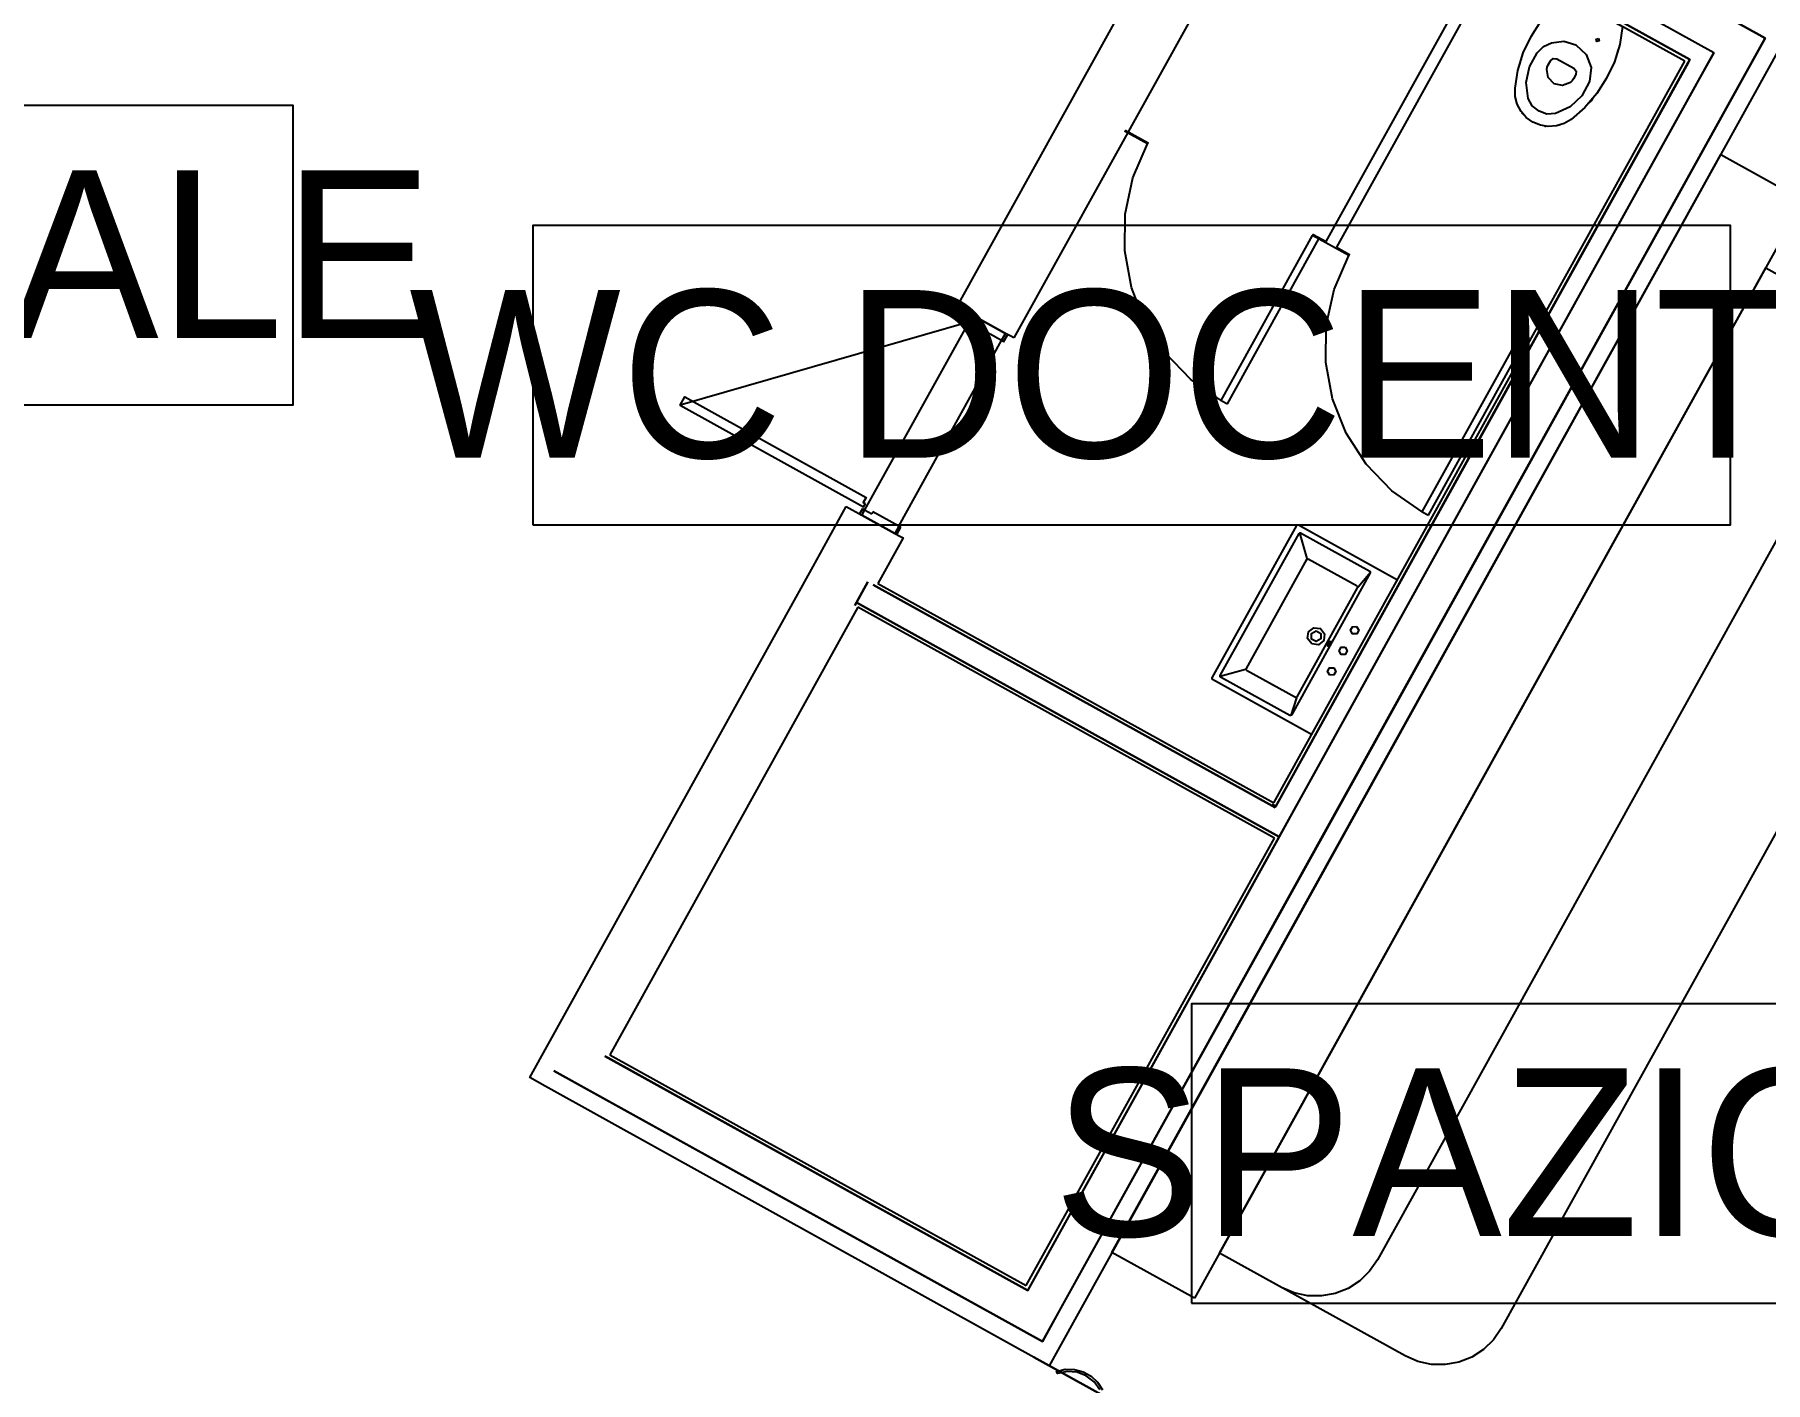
# Model space of a CAD drawing. Header units: metres. Extents: x 3.2 to 22.3, y 0.7 to 22.8.
# Drawn here: x 6.968 to 9.859, y 7.118 to 9.369 of the extents above; entities that cross this region are included whole.
import ezdxf

# ---------------------------------------------------------------- set-up
doc = ezdxf.new("R2010")
doc.units = ezdxf.units.M
for name, color, linetype in [('ARREDI', 9, 'Continuous'), ('PARETI_STRUTTURE', 7, 'Continuous'), ('WAYFINDING_RIQUADRI', 7, 'Continuous'), ('WAYFINDING_TESTI', 7, 'Continuous')]:
    doc.layers.add(name, color=color, linetype=linetype)

msp = doc.modelspace()

# ---------------------------------------------------------------- linework, layer by layer
at = {"layer": 'ARREDI'}
for points in [[(9.534, 9.227), (9.5224, 9.2201), (9.5095, 9.2161), (9.496, 9.2151), (9.4827, 9.2171), (9.4701, 9.2222), (9.4592, 9.2301), (9.4504, 9.2404), (9.4441, 9.2523), (9.4408, 9.2654), (9.4404, 9.2789), (9.4453, 9.3089), (9.4542, 9.338), (9.4671, 9.3656), (9.4836, 9.3911), (9.5036, 9.4141), (9.5265, 9.4341), (9.62, 9.3822), (9.6152, 9.3522), (9.6063, 9.3231), (9.5934, 9.2956), (9.5768, 9.2701), (9.5569, 9.2471)], [(9.5801, 9.3623), (9.5812, 9.3582), (9.5771, 9.357), (9.5759, 9.3611)], [(8.905, 7.2579), (8.7672, 7.3342), (9.7839, 9.1683), (9.9217, 9.0919)], [(9.9624, 8.9217), (9.9814, 8.9085), (9.9975, 8.8919), (10.0101, 8.8724), (10.0186, 8.8509), (10.0228, 8.8281), (10.0225, 8.805), (10.0176, 8.7823), (10.0084, 8.7611), (9.2108, 7.3222), (9.1976, 7.3032), (9.181, 7.2871), (9.1616, 7.2745), (9.14, 7.2659), (9.1172, 7.2618), (9.0941, 7.2621), (9.0715, 7.267), (9.0502, 7.2762), (8.9469, 7.3335), (9.8591, 8.9789)], [(9.1012, 8.3508), (9.0941, 8.3597), (9.0954, 8.3709), (9.1043, 8.3779), (9.1155, 8.3766), (9.1225, 8.3678), (9.1212, 8.3566), (9.1124, 8.3495)], [(9.1082, 8.3728), (9.1161, 8.3684), (9.1163, 8.3593), (9.1085, 8.3547), (9.1006, 8.3591), (9.1004, 8.3681)], [(9.1325, 8.356), (9.1311, 8.3511), (9.1277, 8.3474), (9.1291, 8.3522)], [(9.1758, 8.3799), (9.1794, 8.374), (9.176, 8.3679), (9.1691, 8.3678), (9.1656, 8.3737), (9.1689, 8.3797)], [(9.1567, 8.3454), (9.1603, 8.3395), (9.1569, 8.3335), (9.15, 8.3334), (9.1465, 8.3393), (9.1498, 8.3453)], [(9.1309, 8.2989), (9.1274, 8.3048), (9.1307, 8.3109), (9.1376, 8.311), (9.1412, 8.3051), (9.1378, 8.2991)]]:
    msp.add_lwpolyline(points, close=True, dxfattribs=at)
for points in [[(9.4622, 9.262), (9.4592, 9.2887), (9.4645, 9.315), (9.4776, 9.3384)], [(9.4776, 9.3384), (9.4882, 9.3485), (9.5012, 9.3551)], [(9.5012, 9.3551), (9.5219, 9.3575), (9.5418, 9.3514)], [(9.5418, 9.3514), (9.5592, 9.3355), (9.5674, 9.3135), (9.5648, 9.2901)], [(9.6122, 9.3425), (9.6112, 9.3375), (9.6092, 9.3328)], [(9.4483, 9.3186), (9.4493, 9.3236), (9.4512, 9.3283)], [(9.4934, 9.3106), (9.4942, 9.3144), (9.4957, 9.3179)], [(9.5329, 9.2887), (9.5197, 9.2835), (9.5058, 9.2865), (9.4959, 9.2967), (9.4934, 9.3106)], [(9.4957, 9.3179), (9.4996, 9.325)], [(9.4996, 9.325), (9.5043, 9.3288), (9.5103, 9.3281)], [(9.5103, 9.3281), (9.5387, 9.3124)], [(9.5387, 9.3124), (9.5424, 9.3076), (9.5417, 9.3017)], [(9.5648, 9.2901), (9.5519, 9.2665), (9.5323, 9.2481), (9.5081, 9.2366)], [(9.5378, 9.2946), (9.5356, 9.2914), (9.5329, 9.2887)], [(9.5417, 9.3017), (9.5378, 9.2946)], [(9.4434, 9.2553), (9.4427, 9.2566), (9.4425, 9.2588)], [(9.4806, 9.241), (9.469, 9.2494), (9.4622, 9.262)], [(9.5702, 9.2624), (9.5673, 9.2582), (9.5636, 9.2547)], [(9.4548, 9.2353), (9.4531, 9.2367), (9.4524, 9.2381)], [(9.5081, 9.2366), (9.4938, 9.2356), (9.4806, 9.241)], [(9.493, 9.2155), (9.4915, 9.2154), (9.4894, 9.2161)], [(9.5159, 9.2181), (9.5139, 9.2171), (9.5124, 9.217)], [(10.169, 8.8071), (10.188, 8.794), (10.2042, 8.7773), (10.2167, 8.7579), (10.2253, 8.7364), (10.2294, 8.7136), (10.2291, 8.6904), (10.2242, 8.6678), (10.215, 8.6465), (9.4174, 7.2077), (9.4042, 7.1886), (9.3876, 7.1725), (9.3682, 7.1599), (9.3467, 7.1514), (9.3239, 7.1472), (9.3007, 7.1476), (9.2781, 7.1525), (9.2568, 7.1616), (8.9469, 7.3335)], [(8.9347, 8.2941), (9.0759, 8.5489)], [(8.948, 8.2979), (9.0798, 8.5355)], [(9.0759, 8.5489), (9.0771, 8.5498), (9.0786, 8.5497)], [(9.0786, 8.5497), (9.2439, 8.458)], [(9.0798, 8.5355), (9.0809, 8.5365), (9.0824, 8.5363)], [(9.0933, 8.4934), (9.0809, 8.5365)], [(9.0824, 8.5363), (9.1978, 8.4723)], [(9.0923, 8.4917), (8.9915, 8.3097)], [(9.1986, 8.4697), (9.0669, 8.2321)], [(9.0923, 8.4917), (9.0935, 8.4927), (9.095, 8.4925)], [(9.1767, 8.4472), (9.095, 8.4925)], [(9.1784, 8.4463), (9.1988, 8.4705)], [(9.1978, 8.4724), (9.1987, 8.4712), (9.1986, 8.4697)], [(9.0765, 8.2626), (9.1774, 8.4445)], [(9.1767, 8.4472), (9.1776, 8.446), (9.1774, 8.4445)], [(8.9905, 8.308), (8.9479, 8.2964)], [(8.9488, 8.2952), (8.9479, 8.2964), (8.948, 8.2979)], [(8.9922, 8.307), (8.9913, 8.3082), (8.9915, 8.3097)], [(8.9922, 8.307), (9.0739, 8.2618)], [(8.9354, 8.2914), (8.9345, 8.2926), (8.9347, 8.2941)], [(9.1007, 8.1998), (8.9354, 8.2914)], [(9.0642, 8.2313), (8.9488, 8.2952)], [(9.0756, 8.2608), (9.0662, 8.2314)], [(9.0765, 8.2626), (9.0754, 8.2616), (9.0739, 8.2618)], [(9.0669, 8.2321), (9.0657, 8.2311), (9.0642, 8.2313)], [(8.747, 7.1051), (8.7374, 7.1185), (8.7244, 7.1286), (8.709, 7.1345), (8.6926, 7.1358), (8.6765, 7.1323), (8.6747, 7.1358), (8.6893, 7.1394), (8.7045, 7.1393), (8.7191, 7.1354), (8.7323, 7.1281), (8.7433, 7.1177), (8.7514, 7.105)]]:
    msp.add_lwpolyline(points, dxfattribs=at)
at = {"layer": 'PARETI_STRUTTURE'}
for points in [[(8.5345, 8.9001), (8.5087, 8.9144), (9.0304, 9.8554)], [(9.0113, 9.7602), (9.0419, 9.8153), (9.858, 9.3628), (9.8275, 9.3077)], [(9.858, 9.3628), (9.0419, 9.8153)], [(9.0541, 8.0426), (9.7724, 9.3383), (9.0664, 9.7296), (9.0521, 9.7038)], [(9.7724, 9.3383), (9.0664, 9.7296)], [(9.063, 9.691), (8.6034, 8.8619)], [(9.7242, 9.3245), (9.063, 9.691)], [(9.0659, 9.6962), (9.7322, 9.3268), (9.7294, 9.3216)], [(9.1249, 9.023), (9.3965, 9.5129)], [(9.4137, 9.5034), (9.1421, 9.0135)], [(9.7322, 9.3268), (9.4137, 9.5034)], [(9.1169, 8.0258), (9.858, 9.3628)], [(9.8838, 9.3485), (9.1427, 8.0115)], [(9.7724, 9.3383), (9.7581, 9.3125)], [(9.7294, 9.3216), (9.0412, 8.0802), (9.036, 8.083)], [(9.0374, 8.0856), (9.7242, 9.3245)], [(9.7581, 9.3125), (9.0656, 8.0633)], [(9.8275, 9.3077), (9.1092, 8.012)], [(9.4607, 8.8369), (9.7322, 9.3268)], [(8.7892, 9.2092), (8.8279, 9.1877), (8.8269, 9.186), (8.7882, 9.2074)], [(8.9497, 8.7577), (8.8989, 8.7928), (8.8559, 8.8372), (8.8224, 8.889), (8.7997, 8.9464), (8.7885, 9.0072), (8.7895, 9.0689), (8.8024, 9.1293), (8.8269, 9.186)], [(8.9497, 8.7577), (9.1024, 9.0332)], [(8.96, 8.752), (9.1128, 9.0275)], [(9.1024, 9.0332), (9.1034, 9.035), (9.1249, 9.023)], [(9.1421, 9.0135), (9.1637, 9.0016), (9.1627, 8.9998), (9.1024, 9.0332)], [(9.2855, 8.5716), (9.2347, 8.6067), (9.1917, 8.651), (9.1582, 8.7029), (9.1354, 8.7603), (9.1243, 8.821), (9.1252, 8.8828), (9.1382, 8.9431), (9.1627, 8.9998)], [(8.5279, 8.8881), (8.0461, 8.7499), (8.0538, 8.7637), (8.3568, 8.5957), (8.352, 8.5871), (8.3555, 8.5852)], [(8.5298, 8.8915), (8.3541, 8.5747)], [(8.5311, 8.902), (8.5263, 8.8934)], [(8.5263, 8.8934), (8.5298, 8.8915), (8.5346, 8.9001)], [(8.5298, 8.8915), (8.5345, 8.9001), (8.5896, 8.8696)], [(8.5298, 8.8915), (8.5418, 8.8848)], [(8.5896, 8.8696), (8.5345, 8.9001)], [(8.5418, 8.8848), (8.5399, 8.8814)], [(8.5896, 8.8696), (8.583, 8.8575), (8.5399, 8.8814)], [(8.4112, 8.5476), (8.583, 8.8575)], [(8.583, 8.8575), (8.5896, 8.8696)], [(8.583, 8.8575), (8.5864, 8.8556)], [(8.5864, 8.8556), (8.5931, 8.8677)], [(8.5983, 8.8648), (8.5896, 8.8696)], [(8.6034, 8.8619), (8.5983, 8.8648)], [(9.2855, 8.5716), (9.4382, 8.8471)], [(9.4382, 8.8471), (9.4392, 8.8488), (9.4607, 8.8369)], [(9.4597, 8.8352), (9.4382, 8.8471)], [(9.0398, 8.0776), (9.4597, 8.8352)], [(9.2958, 8.5659), (9.4485, 8.8414)], [(8.0461, 8.7499), (8.3526, 8.58), (8.3555, 8.5852)], [(8.9497, 8.7577), (8.9601, 8.752)], [(8.2682, 8.4805), (8.3235, 8.5804)], [(8.3235, 8.5804), (8.3494, 8.5661)], [(8.3507, 8.5766), (8.3459, 8.568)], [(8.3494, 8.5661), (8.3541, 8.5747), (8.3662, 8.568)], [(8.3542, 8.5747), (8.3494, 8.5661)], [(8.4112, 8.5476), (8.4045, 8.5355), (8.3494, 8.5661)], [(8.3494, 8.5661), (8.4045, 8.5355)], [(8.3541, 8.5747), (8.3507, 8.5766)], [(8.3681, 8.5714), (8.3662, 8.568)], [(8.4112, 8.5476), (8.3681, 8.5714)], [(9.2855, 8.5716), (9.2958, 8.5659)], [(8.4131, 8.5308), (8.4183, 8.5279), (8.3763, 8.4521)], [(8.4146, 8.5457), (8.4112, 8.5476), (8.4045, 8.5355)], [(8.4045, 8.5355), (8.4131, 8.5308)], [(8.4079, 8.5336), (8.4146, 8.5457)], [(7.8206, 7.6122), (7.7948, 7.6265), (8.2682, 8.4805)], [(9.0656, 8.0632), (9.0465, 8.0288), (8.3405, 8.4202), (8.3596, 8.4546)], [(8.3596, 8.4546), (8.3501, 8.4374)], [(8.3682, 8.4498), (9.0397, 8.0776)], [(8.3734, 8.447), (8.3682, 8.4498)], [(9.036, 8.083), (9.0346, 8.0804), (8.3734, 8.447)], [(8.3762, 8.4521), (9.0374, 8.0856)], [(8.3428, 8.4121), (7.9286, 7.6648)], [(8.3501, 8.4374), (8.3377, 8.415)], [(8.3377, 8.415), (8.3405, 8.4202), (9.0413, 8.0317)], [(9.0385, 8.0265), (8.3428, 8.4121)], [(8.6265, 7.2712), (9.0541, 8.0426)], [(8.6242, 7.2792), (9.0385, 8.0265)], [(9.0413, 8.0317), (9.0465, 8.0288), (8.6294, 7.2764)], [(8.6511, 7.1856), (9.1169, 8.0258)], [(9.1427, 8.0115), (8.6769, 7.1712)], [(9.1092, 8.012), (8.6816, 7.2407)], [(12.6194, 7.7627), (11.4275, 5.6127), (8.6367, 7.1597)], [(7.9205, 7.6625), (8.6265, 7.2712)], [(7.9257, 7.6597), (7.9205, 7.6625)], [(7.9286, 7.6648), (8.6242, 7.2792)], [(7.89, 7.6074), (7.8349, 7.638)], [(7.8349, 7.638), (8.6511, 7.1856)], [(8.6294, 7.2764), (8.6265, 7.2712), (7.9257, 7.6597)], [(8.6769, 7.1712), (8.6626, 7.1454), (7.8206, 7.6122)], [(8.6816, 7.2407), (8.6511, 7.1856), (7.89, 7.6074)], [(8.6367, 7.1597), (11.4276, 5.6127)]]:
    msp.add_lwpolyline(points, dxfattribs=at)
at = {"layer": 'WAYFINDING_RIQUADRI'}
for points in [[(4.6, 8.75), (7.4, 8.75), (7.4, 9.25), (4.6, 9.25)], [(7.8, 8.55), (9.8, 8.55), (9.8, 9.05), (7.8, 9.05)], [(8.9, 7.25), (12.1, 7.25), (12.1, 7.75), (8.9, 7.75)]]:
    msp.add_lwpolyline(points, close=True, dxfattribs=at)

# ---------------------------------------------------------------- texts
at = {"layer": 'WAYFINDING_TESTI', "char_height": 0.28, "attachment_point": 5}
for s, insert in [('AULA INFORMALE', (6, 9)), ('WC DOCENTI', (8.8, 8.8)), ('SPAZIO INFORMALE', (10.5, 7.5))]:
    msp.add_mtext(s, dxfattribs=dict(at, insert=insert))

doc.saveas('drawing.dxf')
